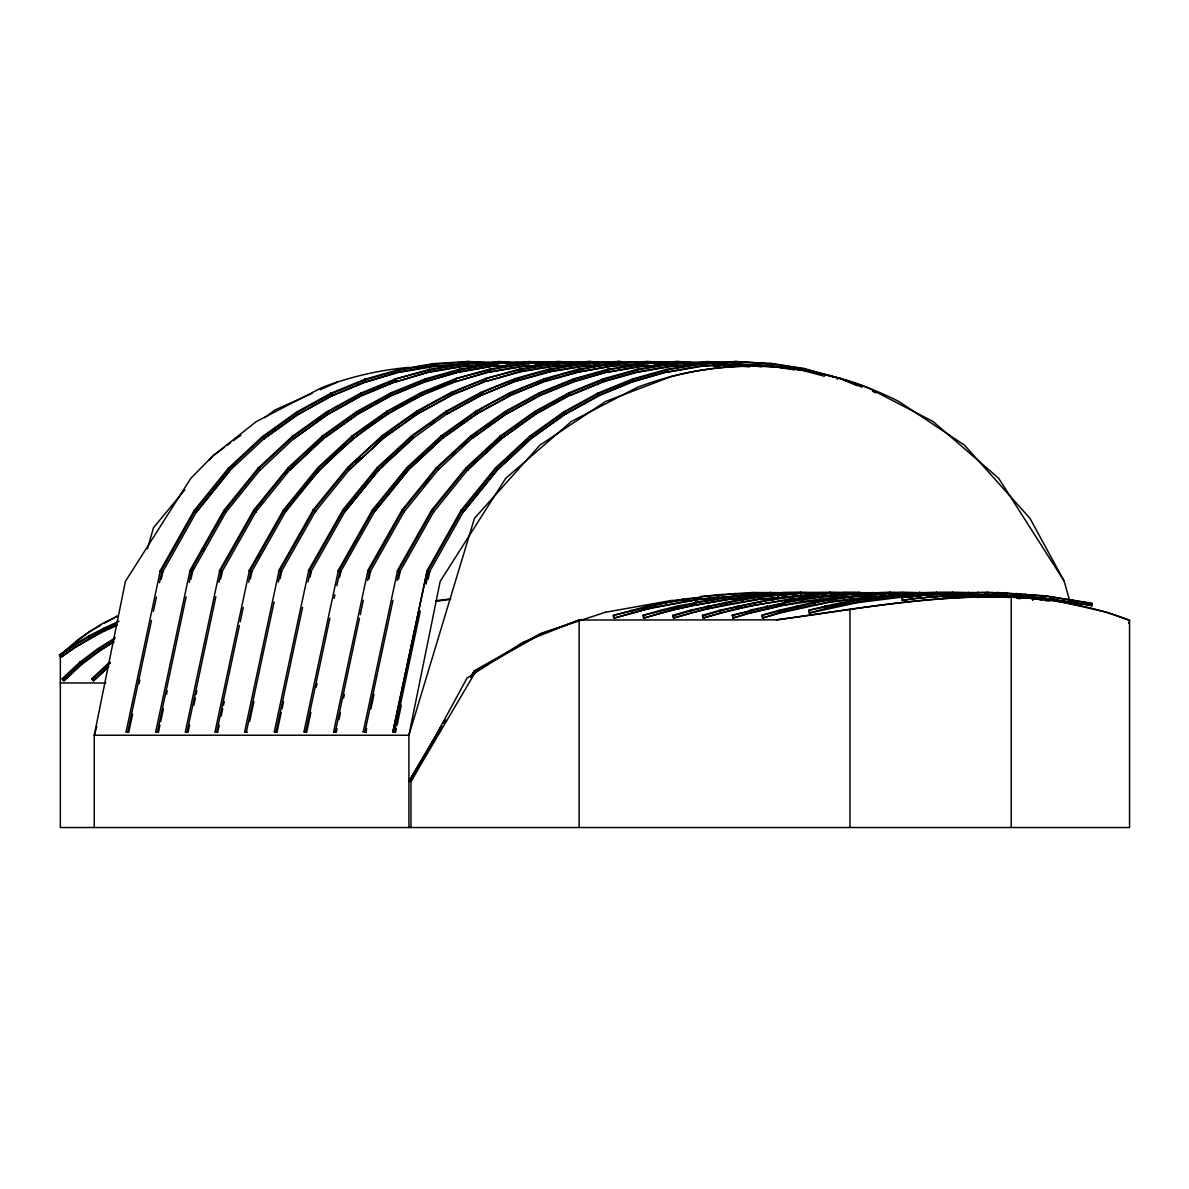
<?xml version="1.0" encoding="UTF-8"?>
<svg xmlns="http://www.w3.org/2000/svg" width="1189" height="1189" viewBox="0 0 1189 1189"><rect width="100%" height="100%" fill="white"/><g stroke="black" fill="none" stroke-linecap="round" stroke-linejoin="round"><path stroke-width="1.5" d="M800.806 594.485L800.271 592.167L782.823 592.494L783.432 594.797L788.634 594.708M860.435 594.485L859.944 592.167L842.436 592.479M897.264 592.806L890.279 592.716L890.264 594.485L889.729 592.167L837.249 594.678L837.502 597.517L785.201 604.978L803.11 601.366L837.977 596.982M973.791 592.687L952.508 592.167L953.028 594.485L952.508 592.167C904.056 592.092 855.53 597.799 808.698 610.299L809.323 613.078L857.061 602.704L903.001 596.997M678.027 605.914L678.592 608.709L661.188 613.048L660.504 610.299L643.071 615.352L643.086 616.734L643.784 618.102L661.233 613.048L660.549 610.284L677.983 605.929L677.968 607.311L678.027 605.914L696.1 602.764L695.981 605.023L678.547 608.709L696.412 604.488M707.767 605.9L708.347 608.679L690.898 613.034L690.244 610.269L672.811 615.337L672.825 616.705L673.509 618.087L690.958 613.019L690.289 610.254L742.679 599.122L760.172 596.64L761.005 598.929L708.287 608.694L726.167 604.473L761.005 598.929L818.448 594.708M987.375 595.065L987.405 592.211L939.89 593.564L911.369 596.269L911.19 597.695L911.354 596.269L901.871 597.502L902.198 600.326C949.223 593.876 997.036 593.341 1044.195 598.587L1044.462 595.763L987.42 592.211M1035.426 595.317L1034.712 597.606L1035.426 595.317L996.902 592.419L996.858 595.258L1016.342 595.585L1044.774 598.052L1092.126 605.513L1091.992 603.239L1044.462 595.763L1092.453 603.774M1006.295 595.615L1006.444 592.761M194.164 510.497L196.348 512.162L194.164 510.497L228.199 468.466L228.897 469.387L228.333 468.317L262.353 436.66L264.003 438.904L262.487 436.541L296.507 412.137L296.938 413.311L296.641 412.048L330.676 393.321L330.973 394.599L330.81 393.262L364.83 379.321L365.662 382.026L400.024 371.785L434.03 365.944L467.99 363.804L467.44 361.501L488.947 362.452M498.28 363.804L497.834 361.501L519.37 362.496M494.074 366.346L528.763 363.804L528.748 362.036L493.94 363.492L493.673 364.919L494.074 366.346L512.058 365.291M559.068 363.789L558.637 361.486L580.262 362.6M706.593 363.804L706.162 361.501L727.757 362.556M695.446 602.229L695.372 603.626L695.491 602.214L713.534 599.687L713.355 601.961L695.937 605.038L731.22 598.944L774.723 595.228M824.616 607.683L824.69 606.286L825.656 608.545C862.203 600.073 899.627 595.6 937.125 594.649L936.531 592.33L937.125 594.649M648.064 363.789L647.648 361.486L667.475 362.511M658.899 365.365L642.684 366.301L677.418 363.789L676.913 361.486L696.709 362.482M735.426 364.339L735.025 362.927L735.292 364.339L769.432 365.974L770.086 363.671L735.411 361.501L701.138 363.537L700.871 364.949L701.302 366.375L735.426 364.339L735.411 361.501L770.086 363.671M1006.86 595.065L1006.949 593.311M1016.342 595.585L1015.941 593.281L1015.763 596.12L1016.015 594.693M942.595 596.715L942.714 594.961L942.565 596.715L949.55 597.443M1025.944 594.485L1025.245 596.789L1025.453 593.95L1025.498 595.362M429.378 369.378L429.259 370.79L429.244 369.407L395.134 379.083L395.149 380.465L395.833 381.847L430.344 371.637L464.364 365.87L498.369 363.804L498.28 362.05L463.621 363.566L429.378 369.378L429.809 372.187L463.903 366.405L463.621 363.566L463.769 366.42L481.708 365.335M364.964 379.261L366.167 381.461L331.79 395.922L365.796 381.981L364.964 379.261L398.984 369.541L433.153 363.671L433.45 366.494L453.143 365.261M459.608 369.244L459.489 370.656L459.474 369.274L425.29 378.905L390.988 392.846L391.151 394.168L390.854 392.905L356.67 411.587L356.968 412.851L357.919 414.114L392.4 394.956L426.494 381.104L425.29 378.905L425.989 381.669L460.574 371.503L494.683 365.796L493.777 363.507L459.608 369.244L460.039 372.053L494.683 365.796M493.777 363.507L494.208 366.331M455.328 378.771L456.294 381.446L422.05 395.298L421.248 393.96L421.084 392.623L455.328 378.771L455.476 380.108L455.476 378.726L489.719 369.14L489.719 370.522L489.853 369.11L524.096 363.433L523.992 364.845L524.23 363.418L558.503 361.486L559.157 363.789M638.761 363.076L618.25 361.486L583.962 363.373L549.511 369.021L549.407 370.433L549.377 369.051L515.09 378.622L515.119 380.004L514.956 378.667L480.668 392.489L446.217 411.201L446.514 412.479L446.083 411.29L411.795 435.664L412.702 436.853M578.865 369.095L579.742 371.369L545.573 380.941L511.032 395.268L509.932 392.667L475.689 411.32L475.957 412.598L476.923 413.861L511.166 395.209L510.066 392.608L544.324 378.756L544.488 380.094L544.473 378.711L578.731 369.125L578.731 370.507L578.865 369.095L613.108 363.433L612.989 364.83L613.242 363.418L647.515 361.486L648.154 363.789L613.896 365.722L579.266 371.919L613.985 365.707L613.242 363.418M688.178 365.395L671.993 366.346L671.696 363.507L672.127 366.316L637.958 372.053L672.588 365.781L706.682 363.804L706.593 362.036L671.83 363.492L637.527 369.229L637.408 370.641L637.393 369.259L603.224 378.905L603.224 380.272L603.076 378.949L568.907 392.831L569.041 394.154L568.773 392.89L534.574 411.572L535.957 414.01L501.773 438.399L500.138 436.155L465.954 467.827L466.519 468.897L467.738 469.967L501.907 438.295L500.138 436.155M906.122 594.723L867.732 596.967L832.835 601.352L780.103 612.959L779.434 610.195L761.971 615.263L761.986 616.63L762.669 618.012L780.147 612.944L779.479 610.195L814.465 602.139L831.988 599.078L832.389 601.887L872.488 597.101M1044.774 598.052L1044.938 596.298L1035.456 595.317M485.513 378.592L486.821 380.762L452.504 394.57L417.948 413.653L452.281 395.016L451.181 392.415L485.513 378.592L485.647 379.93L485.647 378.548L519.95 369.006L554.431 363.358L554.282 364.77L554.564 363.344L588.897 361.486L607.609 363.002M643.294 365.751L608.619 371.979L642.818 366.286L643.026 364.012L608.203 369.17L608.055 370.567L608.055 369.199L573.841 378.801L573.841 380.183L573.707 378.845L539.494 392.712L540.594 395.313L506.365 413.98L472.286 438.28L470.651 436.021L436.422 467.708L436.987 468.778L438.206 469.848L472.627 437.76L470.651 436.021M642.417 363.462L642.283 364.874L642.55 363.448L676.764 361.501L697.23 363.031M667.742 371.577L666.866 369.303L667.832 371.562L633.692 381.223L599.271 395.595L565.28 414.218L564.314 412.955L564.047 411.691L598.171 392.994L632.459 379.038L632.593 380.361L632.593 378.994L666.717 369.333L701.005 363.552L701.436 366.361L667.282 372.112L701.882 365.826L735.946 363.804L769.996 365.424M1016.714 598.23L1016.417 595.942L1032.84 598.557L1032.632 600.311L1032.409 598.022L1023.506 596.863M712.82 600.549L712.969 599.137L730.388 596.655L731.22 598.944L713.326 601.961L712.969 599.137M730.388 596.655L730.7 599.479L748.639 597.027L747.896 594.723L730.432 596.655L730.745 599.479L730.432 596.655M760.172 596.64L760.484 599.464L793.583 596.313M944.081 592.702L902.065 592.479L902.629 594.782L902.02 592.479L867.034 594.663L832.032 599.063L832.434 601.887M1044.195 598.587L1043.987 597.175L1044.165 598.587L1053.662 599.746L1054.45 597.443M794.46 369.883L769.298 365.959L769.699 363.135L803.823 368.471L804.046 370.76M856.318 592.746L830.115 592.167L795.159 593.326L760.217 596.625L760.529 599.464M930.378 594.307L930.586 597.146L959.508 594.857L997.408 594.723L997.051 593.846M904.547 593.995L904.77 596.833L911.844 596.373M489.467 362.987L467.307 361.501L433.286 363.656L433.584 366.48L399.563 372.32L398.984 369.541L400.024 371.785M618.473 362.913L618.25 361.486M151.479 620.405L127.728 732.201L126.108 731.815L128.769 732.32L132.588 714.321M161.258 579.311L162.789 572.117L160.143 571.493L161.749 571.998M190.968 579.162L192.499 571.954L189.868 571.329L191.488 571.835M250.403 578.835L251.949 571.612L249.318 570.988L250.909 571.493M246.316 732.201L244.666 731.815L279.029 570.824L281.659 571.448L280.114 578.686M275.967 732.201L274.347 731.696L276.992 732.32L281.228 712.449M310.136 576.933L311.28 571.508L308.65 570.883L310.255 571.389M305.603 732.201L303.983 731.696L306.643 732.32L310.879 712.449M339.727 577.022L340.886 571.597L338.256 570.973L339.846 571.478M335.253 732.201L333.633 731.696L336.294 732.32L337.052 728.708M365.915 732.32L363.284 731.696L365.915 732.32L366.688 728.708M397.423 571.27L400.113 571.775L398.568 578.984M394.54 732.201L392.92 731.696L427.074 571.225L429.705 571.85L428.174 579.073M427.059 571.359L392.905 731.815M244.666 731.815L247.357 732.32M126.108 731.815L160.143 571.493M153.381 611.399L156.443 596.997M159.504 582.595L161.793 571.805M139.083 683.72L139.856 680.123M157.379 732.201L155.729 731.815L189.868 571.329M159.95 725.112L158.419 732.32L157.424 732.008L186.138 596.863M189.214 582.447L191.503 571.627M160.708 721.5L163.398 708.897M166.46 694.48L167.218 690.868M363.254 731.815L397.453 571.151M397.542 578.865L398.3 575.253M396.323 728.708L395.565 732.32L394.57 732.008L420.282 611.205M426.034 584.156L428.724 571.537M397.096 725.112L401.317 705.27M187.03 732.201L185.38 731.815L219.593 571.151L222.239 571.775L220.693 578.998M189.601 725.097L188.055 732.32L187.074 732.008L215.863 596.715M218.939 582.283L221.243 571.463M193.822 705.255L195.353 698.047M196.126 694.435L196.884 690.824M216.666 732.201L215.031 731.815L249.318 570.988M219.252 725.097L217.706 732.32L216.71 732.008L239.42 625.473M240.178 621.862L243.255 607.416M248.65 582.134L250.953 571.3M221.169 716.06L222.7 708.837M223.473 705.226L224.245 701.629M246.361 732.008L274.109 601.872M278.36 581.986L280.663 571.136M249.66 721.47L253.911 701.584M274.317 731.815L308.65 570.883M276.011 732.008L302.586 607.341M307.981 582.045L310.299 571.196M282.001 708.822L283.547 701.599M303.968 731.815L338.256 570.973M305.647 732.008L329.888 618.235M334.124 598.379L334.897 594.768M336.814 585.731L339.891 571.285M316.259 687.168L317.032 683.556M333.604 731.815L367.847 571.062L370.492 571.686L368.947 578.909M335.283 732.008L359.494 618.295M360.267 614.683L363.344 600.252M367.579 580.395L369.497 571.374M338.984 719.687L340.515 712.464M343.591 698.017L344.364 694.421M364.919 732.008L392.964 600.311M397.2 580.47L399.118 571.463M370.909 708.867L373.985 694.435M804.388 369.036L838.513 378.236L803.987 368.501L803.957 370.73L824.453 376.259M1128.777 623.289L1129.55 620.346L1106.959 612.231L1055.46 600.549C962.064 589.045 868.877 607.178 776.61 619.855L579.132 620.019L541.56 633.782L476.209 670.73L410.963 781.366L410.963 827.514M617.998 362.913L618.384 361.486L638.24 362.541M96.785 726.36L94.258 735.233L94.258 827.514M147.421 548.991L153.5 527.708L184.875 489.734M283.413 510.051L285.732 511.523L283.413 510.051L249.17 570.571L250.017 571.3M404.26 511.612L402.075 509.947L436.289 467.842L438.34 469.714L436.289 467.842M189.72 570.898L192.053 572.37L189.72 570.898L223.829 510.482L226.148 511.939L224.662 511.211L258.994 468.585L260.123 470.086M313.227 509.843L315.546 511.3L313.227 509.843L278.895 570.408L279.727 571.136M342.937 509.724L344.988 511.582L379.276 469.462L378.161 467.961L377.24 467.604L342.937 509.724L345.122 511.389L342.804 509.918L308.516 570.467L309.318 571.196M367.713 570.646L370.032 572.102L367.713 570.646L401.941 510.14L404.126 511.805L438.503 469.358M502.115 437.879L467.946 469.566L433.703 511.909L431.518 510.259L397.334 570.72L399.638 572.191L433.926 511.433M463.383 511.82L461.064 510.363L426.94 570.809L427.758 571.537M803.303 369.883L803.823 368.471M155.729 731.815L157.424 732.008M219.593 571.151L221.199 571.656M185.38 731.815L187.074 732.008M215.031 731.815L216.71 732.008M253.643 510.274L255.828 511.924L253.643 510.274L219.46 570.735L220.277 571.463L221.763 572.206L256.051 511.448M313.361 509.65L315.412 511.508L313.361 509.65L347.664 467.515L349.581 469.521L383.913 437.834L418.082 413.564L416.73 411.112L451.047 392.489L452.147 395.075L451.047 392.489M228.199 468.466L230.25 470.309L196.215 512.355L230.384 469.967L228.333 468.317M224.662 511.211L226.014 512.147L223.963 510.289L258.072 468.228L258.994 468.585M221.763 572.206L219.46 570.735M978.071 593.608L978.458 592.716L997.452 592.954M290.042 469.581L288.065 467.842L322.234 436.17L323.898 438.414L358.052 414.04L357.473 412.063L356.537 411.662L322.368 436.051L324.151 437.968L289.863 469.982L324.211 437.894L358.32 413.579L356.67 411.587M289.967 469.848L287.946 467.99L253.747 510.066L255.932 511.731L253.747 510.066M285.598 511.716L319.841 469.61L318.741 468.109L317.79 467.753L283.547 509.858L285.761 511.359C328.045 452.013 387.421 404.661 456.65 380.926M344.988 511.582L379.425 469.105M565.667 413.683L531.513 438.072L497.478 469.685L463.249 512.028L497.403 469.952L531.394 438.414L565.414 414.129L564.047 411.691M838.111 377.716L837.442 379.098L838.245 377.76L862.144 387.138M294.069 438.548L292.301 436.408L258.191 468.08L258.756 469.15L258.072 468.228M379.142 469.61L377.359 467.455L411.662 435.769L412.538 436.185L413.445 437.924L379.142 469.61L377.924 468.54M406.891 467.589L408.808 469.581L406.891 467.589L441.149 435.902L442.13 436.244L443.051 437.701L408.867 469.313L374.565 511.686L408.808 469.581L443.14 437.626L477.309 413.326L511.493 394.718L545.632 380.911L544.473 378.711M438.206 469.848L436.422 467.708M472.627 437.76L470.785 435.917L504.998 411.528L506.514 413.891L505.905 412.717M467.738 469.967L465.954 467.827M63.953 680.792L81.595 664.398L79.812 662.258L62.17 678.651L62.735 679.722L63.953 680.792L81.803 663.997L99.371 650.784L113.995 641.614M91.776 678.696L92.653 679.097L110.295 662.689L109.418 662.288L91.776 678.696L92.341 679.766L93.559 680.836L108.689 666.539M230.324 470.056L264.344 438.384M349.581 469.521L384.121 437.418L382.264 435.575L416.581 411.201L418.26 413.163M384.121 437.418L418.365 413.118M75.754 647.069L90.78 637.794L89.978 636.264L89.16 635.788L74.342 644.631L59.45 654.946L59.851 656.15L60.921 657.339L75.754 647.069L74.684 645.88L75.665 647.113L105.568 630.125L117.072 624.938M617.091 363.893L584.616 365.677L550.388 371.31L516.189 380.852L481.619 395.164L480.534 392.563L481.753 395.09L447.465 413.742L446.217 411.201M442.798 438.161L441.149 435.902L475.555 411.409L476.462 411.81L477.071 413.772L442.798 438.161L441.149 435.902L442.932 438.042M472.286 438.28L506.752 413.445M501.773 438.399L536.194 413.564L570.304 394.941L568.907 392.831M296.507 412.137L298.038 414.5L264.003 438.904M328.298 413.817L293.936 438.667L328.045 414.262L326.529 411.899L292.435 436.304L293.326 437.478M387.941 413.891L386.574 411.439L352.33 435.813L353.98 438.072L319.707 469.759L317.924 467.604L352.197 435.917L353.846 438.176L388.075 413.802L386.707 411.349L420.951 392.697L421.738 393.173L422.184 395.224L387.941 413.891L386.707 411.349M160.842 571.805L160.01 571.077L194.03 510.705L196.378 511.998M160.01 571.077L161.005 571.344L195.026 510.973L229.12 468.823M196.467 511.879L162.328 572.533L161.005 571.344M190.716 571.181L224.825 510.765M191.459 570.051L193.257 566.871M202.234 550.968L204.018 547.787M192.053 572.37L226.237 511.671M220.426 571.017L254.609 510.542M398.315 571.002L432.484 510.527M426.94 570.809L427.906 571.092L462.06 510.646M463.487 511.552L429.259 572.281L427.906 571.092M249.17 570.571L250.151 570.854L284.409 510.334M258.117 556.972L259.915 553.792M285.836 511.24L251.503 572.028L250.151 570.854M278.895 570.408L279.876 570.69L314.193 510.126M315.635 511.017L281.213 571.864L279.876 570.69M308.516 570.467L309.482 570.75L343.784 510.2L378.161 467.961M345.211 511.107L310.834 571.939L309.482 570.75M373.346 510.304L338.954 571.285L338.122 570.557L372.38 510.036L374.698 511.493L372.38 510.036M368.709 570.928L402.922 510.423L437.21 468.198M370.032 572.102L404.349 511.329M60.921 657.339L76.007 646.608L74.342 644.631L75.665 647.113M408.912 781.366L441.624 726.048L408.912 781.366L410.963 781.366L467.039 678.012L523.086 642.223L579.132 620.019L579.132 827.514M443.497 722.882L445.37 719.731M470.606 677.046L474.337 670.73L520.782 644.542M443.556 722.838L445.429 719.687M470.71 676.972L474.456 670.641M358.32 413.579L356.537 411.662M330.676 393.321L332.207 395.372L297.904 414.575L331.924 395.863L330.81 393.262M360.906 393.054L362.214 395.209L327.911 414.352L362.303 395.164L396.323 381.283L395.001 379.142L360.906 393.054L361.055 394.376L360.772 393.113L326.678 411.825L327.436 413.088M565.28 414.218L599.732 395.045L598.305 392.935L599.732 395.045M476.923 413.861L475.555 411.409M608.203 369.17L609.169 371.429L574.941 381.03L540.817 394.867L506.365 413.98L505.429 412.717M570.304 394.941L535.823 414.099L534.872 412.836L535.957 414.01M90.78 637.794L105.568 630.125L104.142 628.03L118.974 621.327M447.465 413.742L482.065 394.614M535.823 414.099L534.441 411.647L500.272 436.036L501.907 438.295M638.493 371.488L604.324 381.119L569.873 395.491L604.057 381.61L638.092 372.023L637.527 369.229M105.241 630.616L104.082 628.06L89.249 635.743L90.736 637.809M426.494 381.104L391.954 395.506L390.988 392.846M422.05 395.298L421.084 392.623M486.821 380.762L452.147 395.075M481.619 395.164L516.264 380.822L515.09 378.622M396.323 381.283L361.887 395.714L360.772 393.113M490.834 371.369L456.16 381.491L490.834 371.369L489.853 369.11M521.064 371.236L486.316 381.312L520.648 371.771L519.95 369.006L520.514 371.8L554.832 366.182L570.958 365.32M365.662 382.026L400.113 371.771L398.984 369.541L399.563 372.32L400.113 371.771M429.244 369.407L430.344 371.637L395.833 381.847L395.001 379.142M609.169 371.429L574.54 381.565L540.46 395.372L539.36 392.786L505.132 411.453L506.663 413.504M667.832 371.562L633.291 381.743L632.593 378.994M614.074 618.131L649.283 608.203L701.436 598.959L701.213 597.205L683.185 599.167L648.273 605.944L613.361 615.382L613.375 616.749L614.074 618.131L648.852 608.723L648.273 605.944L648.808 608.738L683.601 601.976L683.185 599.167L683.601 601.976M643.784 618.102L679.023 608.173L677.983 605.929M750.408 612.974L785.661 604.428L785.379 602.689L749.739 610.21L750.408 612.974L732.959 618.042L732.231 615.293L750.363 610.745L750.794 612.454L732.959 618.042M762.669 618.012L780.549 612.424M673.509 618.087L708.763 608.159M703.234 618.057L738.503 608.129L790.789 598.914L789.972 596.61L772.493 599.107L720.029 610.239L720.683 613.004L703.234 618.057L702.536 616.69L702.521 615.308L719.984 610.254L720.638 613.004L719.999 611.622L720.638 613.004L755.476 604.978L755.015 602.184L755.431 604.993L808.193 596.997L848.262 594.693M195.992 510.022L198.266 507.227M216.428 484.8L218.687 482.006M220.961 479.197L223.235 476.403M226.014 512.147L260.257 469.729M809.323 613.078L825.671 608.545L824.646 606.301M254.699 510.423L288.868 468.347M254.446 511.002L256.72 508.193M259.009 505.384L262.427 501.178M285.211 473.118L287.485 470.324M255.828 511.924L290.131 469.492M287.679 506.573L291.097 502.367M315.07 472.895L317.359 470.086M373.688 510.765L372.514 509.828L406.757 467.723L408.674 469.729L406.757 467.723M372.514 509.828L373.435 510.185L407.708 468.08M423.299 485.617L429.006 478.602M431.518 510.259L432.32 510.988L431.652 510.051L465.82 467.976L467.872 469.833L465.82 467.976M431.652 510.051L432.573 510.408L466.742 468.332M461.064 510.363L461.897 511.092L461.198 510.17L495.352 468.094L497.403 469.952L495.352 468.094M461.198 510.17L462.135 510.527L496.274 468.451M283.547 509.858L284.483 510.215L318.741 468.109M314.282 509.992L348.615 467.872M315.412 511.508L349.878 469.016L347.797 467.366L382.13 435.679L384.032 437.493M347.069 506.44L349.343 503.631M352.776 499.425L355.065 496.616M373.346 474.143L375.635 471.334M376.616 506.544L378.905 503.75M401.748 475.674L405.167 471.468M209.264 460.217L212.757 455.996L256.244 421.605L321.788 387.644M524.973 365.722L490.284 371.919L524.527 366.257L524.096 363.433M832.389 601.887L832.032 599.063M433.584 366.48L433.286 363.656M613.985 365.707L629.62 365.35M701.436 366.361L701.138 363.537M857.031 602.704L856.645 599.88L857.507 602.169M823.368 596.313L807.673 597.547L807.435 594.693L808.178 596.997L790.269 599.449L789.793 598.037L789.942 596.625L824.913 593.326L860.435 592.716L860.479 594.485M930.942 594.857L920.851 595.213L920.672 596.625L920.851 595.213L921.148 598.037L931.106 596.61L930.972 594.842L959.449 593.103L958.988 595.407L958.884 592.553M683.556 601.991L701.436 598.959M790.789 598.914L789.972 596.61L790.73 598.914M902.198 600.326L921.624 597.502M911.666 599.107L911.369 596.269M557.344 363.893L524.394 366.271L542.422 365.261M701.302 366.375L701.005 363.552M876.323 594.723L837.457 597.532L853.167 596.298M904.755 596.833L905.156 594.53L953.028 592.716M463.769 366.42L463.487 363.596L463.903 366.405M760.484 599.464L760.217 596.625M940.454 594.114L940.068 596.402L939.875 593.564M433.45 366.494L433.153 363.671M671.993 366.346L671.696 363.507L672.127 366.316M978.458 594.485L977.938 595.02L977.581 593.608L977.923 595.02L977.923 592.181L978.458 592.716L959.464 593.103M735.292 364.339L735.842 362.036L701.703 364.072L667.49 369.838M740.212 366.019L740.925 363.715L740.078 366.004L713.222 364.696M229.224 468.734L263.23 437.062M230.205 468.169L235.437 463.294M258.191 468.08L259.083 468.496L293.178 436.824M294.278 438.147L259.99 470.22L259.083 468.496M62.735 679.722L80.689 662.674M92.341 679.766L95.061 677.24M93.559 680.836L108.496 666.955M495.486 467.946L497.27 470.101L495.486 467.946L529.625 436.274L531.394 438.414L529.759 436.17L563.913 411.78L565.578 413.742M496.363 468.362L530.502 436.69M523.621 443.438L530.19 437.344L529.759 436.17M288.942 468.258L323.111 436.571M308.337 450.646L316.229 443.334M318.815 468.02L353.074 436.333M327.718 460.143L332.979 455.283M339.564 449.189L344.84 444.314M407.768 467.99L442.04 436.304M415.362 461.347L423.269 454.035M432.499 445.503L435.129 443.066M437.299 468.109L471.528 436.437M451.463 455.372L455.417 451.716M462.001 445.622L467.262 440.747M466.831 468.243L501.015 436.556M492.811 444.537L499.38 438.444M348.674 467.782C387.153 428.308 434 397.096 486.227 379.113M354.961 462.358L360.252 457.483M378.236 467.872L412.538 436.185M385.845 461.228L391.122 456.353M401.674 446.603L404.319 444.166M379.336 469.194L413.653 437.507M1054.242 599.197L1053.632 599.732L1053.469 598.32L1053.632 599.732L1092.126 605.513M776.61 619.855C893.043 604.443 1016.075 576.531 1129.55 620.346L1129.55 827.514L60.327 827.514L60.327 654.916L78.4 639.325L101.02 624.374L118.469 615.53L103.948 623.512M60.327 654.916L89.413 631.493L100.708 625.28M79.901 662.169L97.543 648.897L98.405 649.343L99.118 651.215L81.476 664.488L79.901 662.169L80.362 663.328L83.289 661.114M80.763 662.615L98.405 649.343L114.62 639.177M224.602 447.227L212.757 455.996L190.79 478.379L125.41 581.406L94.258 735.233L408.912 735.233L474.456 518.345L539.955 445.147L605.498 401.555L671.027 376.616A356.314 337.438 -89.9 0 1 867.584 387.584L933.112 421.545L998.641 478.246L1064.155 581.109L1070.561 603.982M227.56 445.043L230.532 442.843M233.49 440.658L240.891 435.174M264.597 417.651L274.971 409.982L311.979 393.44M263.319 436.987L297.339 412.583M271.791 431.354L274.748 429.229M264.24 438.444L298.29 414.04M292.435 436.304L293.267 436.749L327.376 412.36M318.072 419.449L321.03 417.324M323.2 436.512L357.369 412.122L391.642 393.381L392.4 394.956L358.231 413.638M500.272 436.036L501.104 436.497L535.273 412.107M515.55 426.613L518.523 424.503M530.591 436.616L564.716 412.226L598.959 393.485L633.187 379.544L633.767 381.193L599.642 395.09M353.148 436.259L387.406 411.884M411.795 435.664L412.642 436.11L446.915 411.736L481.292 393.039M430.121 424.131L434.594 420.951M447.852 413.207L413.311 438.028L412.642 436.11M442.13 436.244L476.373 411.855M459.578 424.25L462.566 422.14M470.785 435.917L471.617 436.363L505.83 411.988M472.702 436.036L475.674 433.911M486.078 426.494L490.552 423.314M59.45 654.946L60.267 655.407L75.085 645.137M97.543 648.897L97.988 650.056L97.632 648.837L115.274 637.78M113.728 642.075L99.029 651.29L97.632 648.837M75.13 645.107L89.978 636.264M523.888 642.788L539.955 633.737L605.498 612.231M296.641 412.048L297.428 412.538L331.449 393.812M326.96 413.088L326.678 411.825L327.436 412.301L361.545 393.604M505.905 411.929L540.118 393.262M535.362 412.048L569.546 393.366L603.804 379.454L604.057 381.61L603.224 378.905M387.465 411.84L421.738 393.173L456.071 379.291M476.462 411.81C527.931 380.257 587.619 362.452 648.064 362.036M90.022 636.234L116.418 623.318M636.769 387.644L571.225 421.605L505.697 478.379L440.168 581.406L408.912 735.233L408.912 827.514M105.197 630.646L116.73 625.444M320.391 389.68L337.215 382.159M331.538 393.767L365.558 379.826L399.653 370.061M361.634 393.559L395.714 379.648M391.731 393.351L425.885 379.469M540.207 393.217L574.421 379.365L608.738 369.72L643.026 364.012M481.753 395.09L480.668 392.489L481.396 393.009C524.453 373.242 571.404 362.437 618.8 362.036L618.904 363.789L618.384 361.486M613.361 615.382L666.345 602.778L701.213 597.205M643.071 615.352L696.1 602.764L730.997 597.19M672.811 615.337L673.479 615.857C726.524 599.524 782.184 592.285 837.636 592.806M702.521 615.308L703.189 615.828C742.887 603.581 784.071 596.566 825.493 593.876L825.627 595.63L824.958 593.326L825.493 593.876M732.231 615.293L785.349 602.704L802.828 599.628L802.649 601.902L802.233 599.093L837.205 594.678L837.948 596.982M761.971 615.263L815.119 602.674L815 604.948L832.88 601.352L831.988 599.078M395.134 379.083L429.913 369.928M425.974 379.44L460.143 369.794L494.416 364.057M426.405 381.134L460.574 371.503L459.474 369.274M603.893 379.425L638.062 369.794L672.335 364.042M633.276 379.514L667.401 369.853M455.476 378.726L490.403 369.66L524.735 363.968M485.647 378.548L520.633 369.541M808.698 610.299L857.239 600.43L905.126 594.53M750.363 612.989L785.245 604.963L784.725 602.169L784.651 603.566L784.77 602.154L802.233 599.093L802.605 601.916L802.248 599.078L802.828 599.628M780.504 612.439L815.431 604.413L814.51 602.139L814.391 603.551L814.51 602.139L815.119 602.674M435.991 601.337L450.557 599.33M605.409 612.261L671.027 600.549M815.134 602.674C852.008 595.689 889.565 592.345 927.093 592.806M399.757 370.047L433.762 364.206L467.901 362.05L467.99 363.804M430.002 369.913L464.082 364.131M520.723 369.511L555.025 363.893L589.447 362.036L589.551 363.789L589.031 361.486L608.887 362.556M520.975 371.25L555.308 365.647L585.924 363.997M802.857 599.628L820.321 597.146L820.068 599.434L819.711 596.61L820.038 599.434L819.756 596.596L820.321 597.146M901.871 597.502L921.46 595.748M744.909 595.228L700.945 599.509L700.47 598.082L700.603 596.67L736.11 593.891L779.716 592.821M731.012 597.19L783.343 593.043L800.806 592.716L800.836 594.485M820.365 597.146L855.307 593.861L890.264 592.716M725.275 597.027L718.305 597.577L718.111 594.738L700.648 596.67L700.96 599.494M728.753 596.759L733.985 596.343M763.784 596.328L748.089 597.562L747.866 594.723L765.33 593.341L766.028 595.644L765.374 593.341L783.343 593.043L783.417 594.797L778.201 595.05M875.981 596.833L882.966 596.284M456.725 365.023L460.306 364.8M464.186 364.116L498.28 362.05L519.89 363.046M493.94 363.492L528.674 362.036L548.53 363.002M672.424 364.027L706.593 362.036M524.23 363.418L559.068 362.036M642.55 363.448L677.329 362.036L677.418 363.789M670.938 600.564L680.123 600.044M683.675 599.836L687.405 599.628M707.336 598.483L711.067 598.275M718.26 597.859L725.543 597.443M600.341 365.335L584.096 366.227L583.962 363.373L584.23 366.212L549.942 371.845L549.511 369.021M748.386 595.065L758.82 594.708M825.523 593.861L842.971 593.029L843.046 594.782L843.001 593.029M941.866 595.139L945.418 595.095M420.951 392.697L421.709 393.96M195.353 511.433L194.03 510.705M60.327 682.947L105.762 683.021M860.464 592.716L867.45 592.806M800.286 592.167L826.474 592.746M796.63 592.731L753.023 592.508L718.111 594.738L718.825 597.027L701.421 598.959L701.257 597.205M800.836 592.716L807.792 592.806M889.744 592.167L914.237 592.687M956.001 595.095L968.411 595.303M884.408 592.687L860.435 592.716M476.284 364.741L481.664 364.978M946.266 595.08L979.409 597.473M940.484 595.392L966.642 596.893M972.468 594.916L1009.624 597.517M968.366 595.303L996.679 596.908M506.692 364.77L512.087 365.008M706.667 362.036L726.464 363.002M733.658 363.358L737.254 363.537M719.182 364.414L749.679 366.881M548.025 362.452L528.243 361.501L528.763 363.804M535.303 364.696L540.698 364.964M555.085 365.662L560.48 365.915M683.972 364.696L689.382 364.978M648.154 362.036L667.995 363.061M654.723 364.711L660.133 364.993M559.127 362.036L578.969 363.046M565.711 364.711L571.121 364.993M625.473 364.726L629.085 364.904M641.718 365.573L648.941 365.959M594.307 364.637L601.53 365.023M1002.713 595.05L1016.892 596.477L1016.684 598.23L1020.236 598.691M956.224 595.882L959.716 596.239M944.482 595.139L958.468 596.596M984.343 595.719L987.836 596.09M974.341 595.169L988.312 596.625M428.679 571.746L429.705 571.85M399.073 571.656L400.113 571.775M369.467 571.567L370.492 571.686M507.45 364.369L511.032 364.904M505.429 365.84L512.593 366.925M537.933 364.458L541.515 365.023M535.897 365.93L541.277 366.762M770.175 363.671L804.299 369.006M769.922 365.424L802.248 370.478M751.27 364.889L762.06 366.584M746.335 364.562L760.722 366.836M568.401 364.562L571.998 365.127M564.552 365.736L571.746 366.881M722.065 364.949L732.87 366.658M715.317 364.339L731.517 366.911M713.266 365.796L720.475 366.94M597.086 364.384L600.698 364.949M595.02 365.826L600.43 366.702M686.098 364.384L689.709 364.964M684.047 365.84L689.457 366.702M1043.035 599.732L1032.84 598.557M1032.869 598.557L1041.727 599.984M1045.265 600.549L1048.832 601.129M654.827 365.885L658.438 366.48M625.503 365.93L629.115 366.509M392.92 731.696L394.57 732.008M278.999 570.943L280.619 571.329M342.804 509.918L345.137 511.225M338.122 570.557L340.44 572.013L374.788 511.211L373.435 510.185M857.373 385.637L838.245 377.76M62.17 678.651L64.161 680.376M872.533 391.226L875.788 392.95M110.369 662.645L109.522 662.199L109.983 663.358L109.418 662.288M446.083 411.29L447.777 413.252M390.854 392.905L391.642 393.381M568.773 392.89L570.215 394.971M364.83 379.321L366.078 381.491M573.707 378.845L574.673 381.52L573.841 378.801M544.324 378.756L545.171 381.476L579.4 371.875L578.731 369.125M514.956 378.667L515.788 381.372L550.076 371.815L549.377 369.051M637.393 369.259L638.404 371.518M608.055 369.199L609.08 371.444M489.719 369.14L490.745 371.384M707.723 605.914L708.733 608.159M613.108 363.433L613.896 365.722M695.491 602.214L696.397 604.502M401.941 510.14L402.774 510.869L402.075 509.947M554.431 363.358L554.832 366.182L554.564 363.344M911.354 596.269L912.156 598.557M462.135 510.527L463.413 511.671M284.483 510.215L285.761 511.359M432.573 510.408L433.836 511.552M795.129 593.341L795.827 595.63L795.709 593.876M565.414 414.129L563.913 411.78M475.957 412.598L477.071 413.772M387.005 412.613L388.075 413.802M92.653 679.097L93.753 680.435M510.23 393.931L511.166 395.209M451.344 393.752L452.281 395.016M421.248 393.96L422.184 395.224M287.946 467.99L288.615 468.912M501.104 436.497L502.026 437.953M293.267 436.749L294.188 438.206M471.617 436.363L472.538 437.834M60.267 655.407L61.189 656.878M1064.155 581.109L1029.971 518.33L964.442 445.117L898.914 401.54A356.745 337.825 -90 0 0 636.754 387.614M292.301 436.408L292.851 437.478M529.625 436.274L530.19 437.344M411.662 435.769L412.226 436.853M322.234 436.17L322.799 437.24L322.368 436.051M940.113 594.99L940.573 595.867M79.812 662.258L80.362 663.328M327.436 412.301L328.209 413.861M297.428 412.538L298.201 414.099M416.581 411.201L417.012 412.39L416.73 411.112M481.396 393.009L481.976 394.644M732.914 615.813L733.36 617.507M703.189 615.828L703.65 617.537M643.739 615.887L644.2 617.581M614.029 615.902L614.475 617.611M762.639 615.783L763.07 617.492M673.479 615.857L673.91 617.552M456.13 379.261L456.561 380.956M395.803 379.618L396.234 381.312M486.316 379.083L486.732 380.777M809.337 610.834L809.754 612.543M902.466 598.037L902.674 599.791M1091.413 604.636L1091.502 606.048M643.115 363.997L643.204 365.751M524.795 363.968L524.884 365.722M494.505 364.042L494.594 365.796M1011.215 597.056L1011.215 827.514M987.94 592.761L987.94 594.53M849.957 609.689L849.957 827.514M435.902 600.713A464.557 439.93 90 0 1 450.616 598.944M321.773 387.614A356.745 337.825 90 0 1 409.061 367.386M416.358 366.821A356.745 337.825 90 0 1 452.875 366.524M771.007 592.716L770.977 594.485L770.457 592.181L770.977 592.716M830.65 592.716L830.635 594.485L830.115 592.167L830.635 592.716M920.108 592.716L920.093 594.485L919.573 592.167L920.093 592.716M737.462 605.885L738.087 608.664L737.462 605.885M767.202 605.855L767.826 608.634L767.202 605.855M796.957 605.84L797.566 608.619L796.957 605.84M984.953 593.712L984.299 596.016L984.968 593.712M665.691 602.243L666.226 605.052L665.691 602.243M725.201 602.214L725.751 605.008L725.201 602.214M972.572 594.976L972.468 596.744L972.602 594.99M1000.915 594.872L1000.811 596.625L1000.945 594.872M742.679 599.122L743.14 601.946L742.679 599.122M772.449 599.107L772.85 601.931L772.449 599.107M872.577 597.458L872.964 600.267L872.577 597.458M849.481 596.596L849.853 599.419L849.481 596.596M1063.932 598.766L1063.1 601.054L1063.932 598.766M888.569 595.496L888.837 598.32L888.569 595.496M1073.429 600.252L1072.582 602.541L1073.429 600.252M1082.941 601.931L1082.02 604.19L1082.941 601.931M920.524 592.939L921.193 595.243L920.524 592.939M949.372 592.984L949.506 595.838L949.372 592.984M752.979 592.508L753.618 594.812L752.979 592.508M631.849 612.543L630.809 610.299L631.894 612.543M841.604 605.082L840.653 602.823L841.604 605.082M867.762 596.967L867.034 594.663L867.762 596.967M778.409 597.012L777.695 594.708L778.409 597.012M968.976 594.589L968.455 595.139L968.411 592.285L968.976 594.589M955.005 595.451L954.44 596.001L954.173 594.574L954.395 596.001L954.99 595.451M885.106 593.846L884.512 593.311L885.211 595.6L885.121 593.846M855.307 593.861L854.713 593.311L855.411 595.615L855.322 593.861M736.11 593.891L735.515 593.356L736.214 595.659L736.125 593.891M872.785 593.029L872.221 592.479L872.845 594.782L872.8 593.029M813.157 593.029L812.592 592.494L813.246 594.797L813.172 593.029M352.732 437.002L352.197 435.917L352.732 437.002"/></g></svg>
